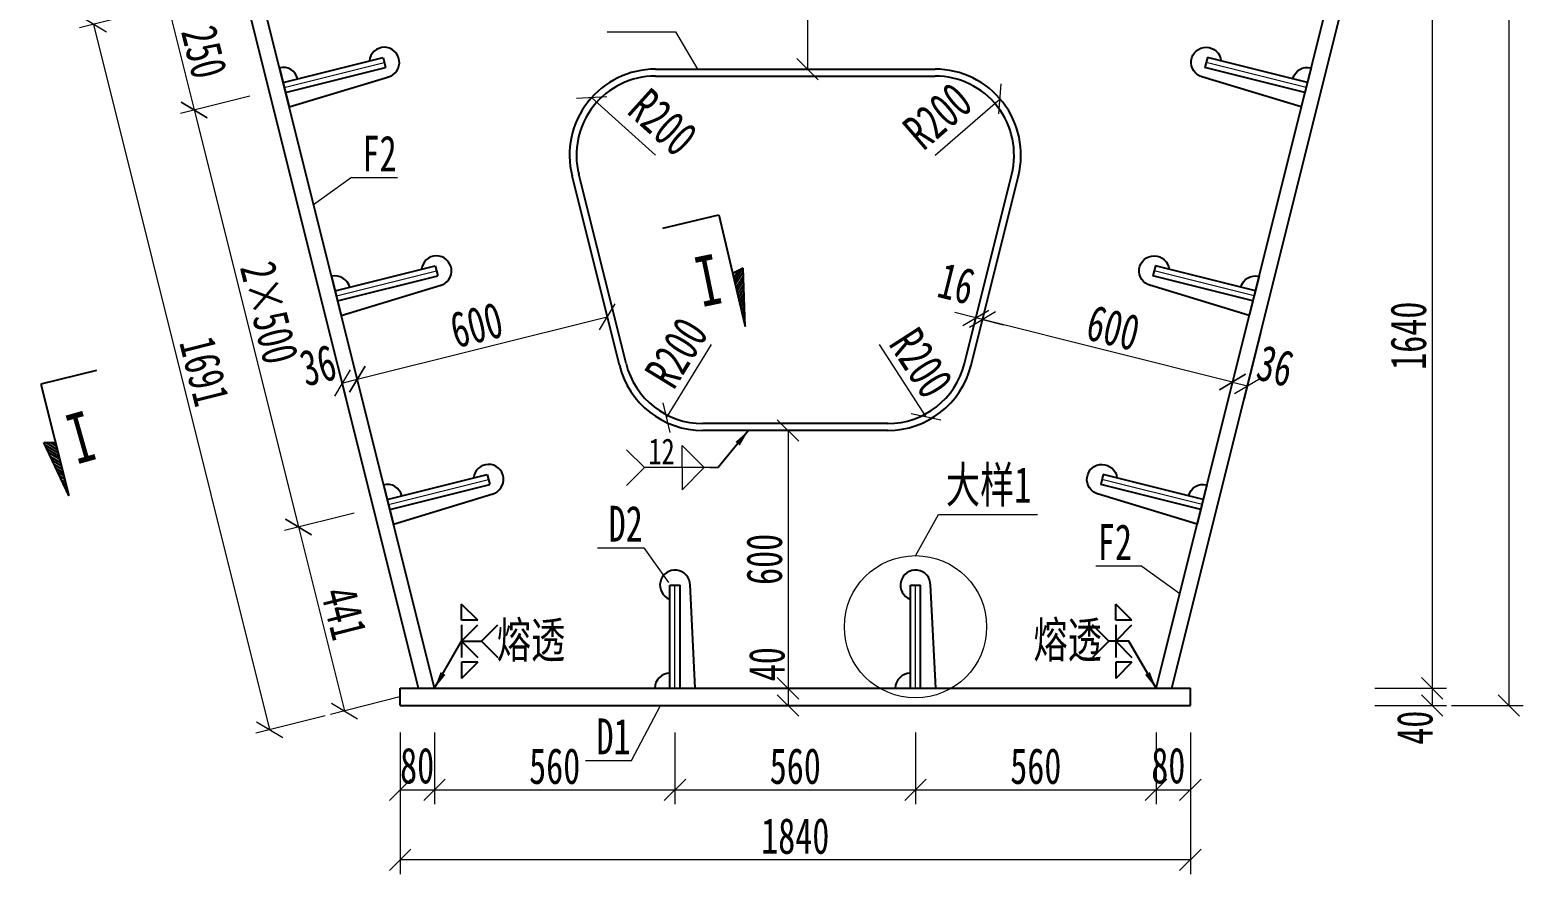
# Model space of a CAD drawing. Header units: millimetres. Extents: x -411717 to -116098, y 0 to 693159.
# Drawn here: x -178434 to -174958, y 310033 to 311997 of the extents above; entities that cross this region are included whole.
import ezdxf
from ezdxf.enums import TextEntityAlignment as Align

# ---------------------------------------------------------------- set-up
doc = ezdxf.new("R2010")
doc.units = ezdxf.units.MM
doc.header["$LTSCALE"] = 2
doc.header["$PDMODE"] = 3
doc.header["$PDSIZE"] = -10
doc.layers.get('Defpoints').update_dxf_attribs({"color": 8, "lineweight": 9})
doc.layers.add('dim', color=3, linetype='Continuous')
doc.layers.add('焊缝', color=7, linetype='Continuous')
for name, color, linetype, lineweight in [('文字', 7, 'Continuous', 15), ('标注', 4, 'Continuous', 13), ('横隔板', 6, 'Continuous', 25), ('细实线', 4, 'Continuous', 15), ('钢板粗线', 1, 'Continuous', 25)]:
    doc.layers.add(name, color=color, linetype=linetype, lineweight=lineweight)
doc.styles.add('111', font='仿宋_GB2312.ttf', dxfattribs={"width": 0.7})
doc.styles.add('BM_Dim', font='仿宋_GB2312.ttf', dxfattribs={"width": 0.85})
doc.styles.add('SMEDI', font='仿宋_GB2312.ttf', dxfattribs={"width": 0.75})
doc.styles.get("Standard").update_dxf_attribs({"font": '仿宋_GB2312.ttf'})
doc.dimstyles.new('200', dxfattribs={"dimscale": 0, "dimtxt": 2.5, "dimasz": 1.5, "dimexe": 1, "dimexo": 1, "dimgap": 0.4, "dimtad": 1, "dimdec": 0, "dimdsep": 46, "dimtxsty": '111', "dimblk": 'OBLIQUE', "dimcen": 0, "dimclrd": 256, "dimclre": 256, "dimclrt": 256, "dimadec": 1, "dimazin": 2, "dimtfac": 1, "dimtdec": 0, "dimtmove": 2, "dimatfit": 3, "dimfxl": 4, "dimfxlon": 1, "dimtolj": 1, "dimlwd": -1, "dimlwe": -1, "dimarcsym": 0})
doc.dimstyles.new('MSteel_1.0_1.0', dxfattribs={"dimtxt": 3, "dimasz": 1.2, "dimexe": 1, "dimexo": 1, "dimgap": 1, "dimtad": 3, "dimtoh": 1, "dimdec": 0, "dimzin": 0, "dimdsep": 46, "dimtxsty": 'Standard', "dimblk": 'ARCHTICK', "dimcen": 0.09, "dimclrd": 3, "dimclre": 3, "dimadec": 0, "dimazin": 0, "dimtfac": 1, "dimtdec": 4, "dimtofl": 0, "dimtmove": 0, "dimatfit": 3, "dimfxl": 1, "dimtolj": 1, "dimtzin": 0, "dimarcsym": 0})

# ---------------------------------------------------------------- blocks, each defined once
blk = doc.blocks.new('_Oblique')
at = {"color": 0, "linetype": 'ByBlock', "lineweight": -2}
blk.add_line((-0.5, -0.5), (0.5, 0.5), dxfattribs=at)
blk = doc.blocks.new('*D1142')
at = {"layer": 'Defpoints', "color": 0, "transparency": 16777216}
for p in [(-176232.4, 311327.4), (-176237.6, 311306.3), (-176222.1, 311302.4)]:
    blk.add_point(p, dxfattribs=at)
at = {"layer": '细实线', "transparency": 16777216}
for p, q in [((-176232.4, 311327.4), (-176224.3, 311359.7)), ((-176216.8, 311323.5), (-176208.8, 311355.8)), ((-176232.4, 311327.4), (-176280.9, 311339.5)), ((-176216.8, 311323.5), (-176232.4, 311327.4)), ((-176216.8, 311323.5), (-176168.3, 311311.4))]:
    blk.add_line(p, q, dxfattribs=at)
at = {"layer": '细实线', "transparency": 16777216, "xscale": 50, "yscale": 50, "zscale": 50}
for p, rotation in [((-176232.4, 311327.4), 345.9637565319724), ((-176216.8, 311323.5), 165.9637565319724)]:
    blk.add_blockref('_Oblique', p, dxfattribs=dict(at, rotation=rotation))
at = {"layer": '细实线', "transparency": 16777216, "insert": (-176277.8, 311407.2), "char_height": 83.33, "attachment_point": 5, "rotation": 345.9638, "style": '111'}
blk.add_mtext('\\A1;16', dxfattribs=at)
blk = doc.blocks.new('*D1143')
at = {"layer": 'Defpoints', "color": 0, "transparency": 16777216}
for p in [(-176853, 311065.5), (-176730.2, 310465.5), (-176669.5, 310465.5)]:
    blk.add_point(p, dxfattribs=at)
at = {"layer": '细实线', "transparency": 16777216}
for p, q in [((-176802.8, 311065.5), (-176636.1, 311065.5)), ((-176669.5, 311065.5), (-176669.5, 310465.5)), ((-176696.9, 310465.5), (-176636.1, 310465.5))]:
    blk.add_line(p, q, dxfattribs=at)
at = {"layer": '细实线', "transparency": 16777216, "xscale": 49.99999999999995, "yscale": 49.99999999999995, "zscale": 49.99999999999995}
for p, rotation in [((-176669.5, 311065.5), 90), ((-176669.5, 310465.5), 270)]:
    blk.add_blockref('_Oblique', p, dxfattribs=dict(at, rotation=rotation))
at = {"layer": '细实线', "transparency": 16777216, "insert": (-176724.5, 310765.5), "char_height": 83.33, "attachment_point": 5, "rotation": 90, "style": '111'}
blk.add_mtext('\\A1;600', dxfattribs=at)
blk = doc.blocks.new('*D1214')
at = {"layer": 'Defpoints', "color": 0, "transparency": 16777216}
for p in [(-176652.7, 312306), (-176652.7, 311906), (-176624.2, 311906)]:
    blk.add_point(p, dxfattribs=at)
at = {"layer": '细实线', "transparency": 16777216}
for p, q in [((-176624.2, 312306), (-176590.9, 312306)), ((-176624.2, 312306), (-176624.2, 311906)), ((-176624.2, 311906), (-176590.9, 311906))]:
    blk.add_line(p, q, dxfattribs=at)
at = {"layer": '细实线', "transparency": 16777216, "xscale": 49.99999999999995, "yscale": 49.99999999999995, "zscale": 49.99999999999995}
for p, rotation in [((-176624.2, 312306), 90), ((-176624.2, 311906), 270)]:
    blk.add_blockref('_Oblique', p, dxfattribs=dict(at, rotation=rotation))
at = {"layer": '细实线', "transparency": 16777216, "insert": (-176679.2, 312106), "char_height": 83.33, "attachment_point": 5, "rotation": 90, "style": '111'}
blk.add_mtext('\\A1;400', dxfattribs=at)
blk = doc.blocks.new('*D1139')
at = {"layer": 'Defpoints', "color": 0, "transparency": 16777216}
for p in [(-177090.3, 311330), (-177090.2, 311329.9), (-177672.3, 311184.3)]:
    blk.add_point(p, dxfattribs=at)
at = {"layer": '细实线', "transparency": 16777216}
for p, q in [((-177090.3, 311330), (-177098.4, 311362.4)), ((-177672.4, 311184.5), (-177090.3, 311330)), ((-177672.4, 311184.5), (-177680.5, 311216.8))]:
    blk.add_line(p, q, dxfattribs=at)
at = {"layer": '细实线', "transparency": 16777216, "xscale": 49.99999999999995, "yscale": 49.99999999999995, "zscale": 49.99999999999995}
for p, rotation in [((-177090.3, 311330), 14.03624346793188), ((-177672.4, 311184.5), 194.0362434679319)]:
    blk.add_blockref('_Oblique', p, dxfattribs=dict(at, rotation=rotation))
at = {"layer": '细实线', "transparency": 16777216, "insert": (-177394.7, 311310.6), "char_height": 83.33, "attachment_point": 5, "rotation": 14.0362, "style": '111'}
blk.add_mtext('\\A1;600', dxfattribs=at)
blk = doc.blocks.new('*D1140')
at = {"layer": 'Defpoints', "color": 0, "transparency": 16777216}
for p in [(-176216.8, 311323.5), (-176216.8, 311323.5), (-175634.8, 311178)]:
    blk.add_point(p, dxfattribs=at)
at = {"layer": '细实线', "transparency": 16777216}
for p, q in [((-176216.8, 311323.5), (-176224.9, 311291.2)), ((-175634.8, 311178), (-176216.8, 311323.5)), ((-175634.8, 311178), (-175642.8, 311145.6))]:
    blk.add_line(p, q, dxfattribs=at)
at = {"layer": '细实线', "transparency": 16777216, "xscale": 49.99999999999995, "yscale": 49.99999999999995, "zscale": 49.99999999999995}
for p, rotation in [((-176216.8, 311323.5), 165.9637565320641), ((-175634.8, 311178), 345.9637565320641)]:
    blk.add_blockref('_Oblique', p, dxfattribs=dict(at, rotation=rotation))
at = {"layer": '细实线', "transparency": 16777216, "insert": (-175912.5, 311304.1), "char_height": 83.33, "attachment_point": 5, "rotation": 345.9638, "style": '111'}
blk.add_mtext('\\A1;600', dxfattribs=at)
blk = doc.blocks.new('24-240加劲 有过焊孔')
at = {"layer": 'Defpoints'}
blk.add_line((0, 0), (0, 240), dxfattribs=at)
at = {"layer": '钢板粗线'}
for p, q in [((-12, 0), (-12, 240)), ((-12, 240), (12, 240)), ((12, 0), (12, 240)), ((47, 0), (35, 241.7)), ((-47, 0), (47, 0))]:
    blk.add_line(p, q, dxfattribs=at)
for centre, start, end in [((0, 240), 0, 249.949), ((-12, 0), 90, 180)]:
    blk.add_arc(centre, 35, start, end, dxfattribs=at)
blk = doc.blocks.new('*D1210')
at = {"layer": 'Defpoints', "color": 0, "transparency": 16777216}
for p in [(-177725, 311246.5), (-177690.1, 311255.2), (-177672.4, 311184.5)]:
    blk.add_point(p, dxfattribs=at)
at = {"layer": '标注', "transparency": 16777216}
for p, q in [((-177716.9, 311214.2), (-177699.2, 311143.4)), ((-177682, 311222.9), (-177664.3, 311152.2)), ((-177707.3, 311175.8), (-177672.4, 311184.5))]:
    blk.add_line(p, q, dxfattribs=at)
at = {"layer": '标注', "transparency": 16777216, "xscale": 49.99999999999987, "yscale": 49.99999999999987, "zscale": 49.99999999999987}
for p, rotation in [((-177672.4, 311184.5), 14.03624346802759), ((-177707.3, 311175.8), 194.0362434680276)]:
    blk.add_blockref('_Oblique', p, dxfattribs=dict(at, rotation=rotation))
at = {"layer": '标注', "transparency": 16777216, "insert": (-177763.6, 311216.6), "char_height": 83.33, "attachment_point": 5, "rotation": 14.0362, "style": '111'}
blk.add_mtext('\\A1;36', dxfattribs=at)
blk = doc.blocks.new('*D1203')
at = {"layer": 'Defpoints', "color": 0, "transparency": 16777216}
for p in [(-175595.8, 311333.9), (-175560.9, 311325.1), (-175599.8, 311169.2)]:
    blk.add_point(p, dxfattribs=at)
at = {"layer": '标注', "transparency": 16777216}
for p, q in [((-175603.9, 311301.5), (-175642.8, 311145.6)), ((-175568.9, 311292.8), (-175607.9, 311136.9)), ((-175634.8, 311178), (-175599.8, 311169.2))]:
    blk.add_line(p, q, dxfattribs=at)
at = {"layer": '标注', "transparency": 16777216, "xscale": 49.99999999999987, "yscale": 49.99999999999987, "zscale": 49.99999999999987}
for p, rotation in [((-175634.8, 311178), 165.9637565320848), ((-175599.8, 311169.2), 345.9637565320847)]:
    blk.add_blockref('_Oblique', p, dxfattribs=dict(at, rotation=rotation))
at = {"layer": '标注', "transparency": 16777216, "insert": (-175535.3, 311215.6), "char_height": 83.33, "attachment_point": 5, "rotation": 345.9638, "style": '111'}
blk.add_mtext('\\A1;36', dxfattribs=at)
blk = doc.blocks.new('*D1133')
at = {"layer": 'Defpoints', "color": 0, "transparency": 16777216}
for p in [(-176572.2, 310465.5), (-176669.5, 310425.5), (-176572.2, 310425.5)]:
    blk.add_point(p, dxfattribs=at)
at = {"layer": '标注', "transparency": 16777216}
for p, q in [((-176605.6, 310465.5), (-176702.8, 310465.5)), ((-176669.5, 310465.5), (-176669.5, 310425.5)), ((-176605.6, 310425.5), (-176702.8, 310425.5))]:
    blk.add_line(p, q, dxfattribs=at)
at = {"layer": '标注', "transparency": 16777216, "xscale": 49.99999999999987, "yscale": 49.99999999999987, "zscale": 49.99999999999987}
for p, rotation in [((-176669.5, 310465.5), 90), ((-176669.5, 310425.5), 270)]:
    blk.add_blockref('_Oblique', p, dxfattribs=dict(at, rotation=rotation))
at = {"layer": '标注', "transparency": 16777216, "insert": (-176718.6, 310521.6), "char_height": 83.33, "attachment_point": 5, "rotation": 90, "style": '111'}
blk.add_mtext('\\A1;40', dxfattribs=at)
blk = doc.blocks.new('*D1196')
at = {"layer": 'Defpoints', "color": 0, "transparency": 16777216}
for p in [(-177572.6, 310465.5), (-177492.6, 310465.5), (-177492.6, 310229.2)]:
    blk.add_point(p, dxfattribs=at)
at = {"layer": '标注', "transparency": 16777216}
for p, q in [((-177572.6, 310362.6), (-177572.6, 310195.9)), ((-177492.6, 310362.6), (-177492.6, 310195.9)), ((-177572.6, 310229.2), (-177492.6, 310229.2))]:
    blk.add_line(p, q, dxfattribs=at)
at = {"layer": '标注', "transparency": 16777216, "xscale": 49.99999999999987, "yscale": 49.99999999999987, "zscale": 49.99999999999987, "rotation": 180}
blk.add_blockref('_Oblique', (-177572.6, 310229.2), dxfattribs=at)
at = {"layer": '标注', "transparency": 16777216, "xscale": 49.99999999999987, "yscale": 49.99999999999987, "zscale": 49.99999999999987}
blk.add_blockref('_Oblique', (-177492.6, 310229.2), dxfattribs=at)
at = {"layer": '标注', "transparency": 16777216, "insert": (-177532.9, 310285.3), "char_height": 83.33, "attachment_point": 5, "style": '111'}
blk.add_mtext('\\A1;80', dxfattribs=at)
blk = doc.blocks.new('*D1130')
at = {"layer": 'Defpoints', "color": 0, "transparency": 16777216}
for p in [(-177492.6, 310465.5), (-176932.7, 310465.5), (-176932.7, 310229.2)]:
    blk.add_point(p, dxfattribs=at)
at = {"layer": '标注', "transparency": 16777216}
for p, q in [((-177492.6, 310362.6), (-177492.6, 310195.9)), ((-176932.7, 310362.6), (-176932.7, 310195.9)), ((-177492.6, 310229.2), (-176932.7, 310229.2))]:
    blk.add_line(p, q, dxfattribs=at)
at = {"layer": '标注', "transparency": 16777216, "xscale": 49.99999999999987, "yscale": 49.99999999999987, "zscale": 49.99999999999987, "rotation": 180}
blk.add_blockref('_Oblique', (-177492.6, 310229.2), dxfattribs=at)
at = {"layer": '标注', "transparency": 16777216, "xscale": 49.99999999999987, "yscale": 49.99999999999987, "zscale": 49.99999999999987}
blk.add_blockref('_Oblique', (-176932.7, 310229.2), dxfattribs=at)
at = {"layer": '标注', "transparency": 16777216, "insert": (-177212.7, 310284.2), "char_height": 83.33, "attachment_point": 5, "style": '111'}
blk.add_mtext('\\A1;560', dxfattribs=at)
blk = doc.blocks.new('*D1197')
at = {"layer": 'Defpoints', "color": 0, "transparency": 16777216}
for p in [(-176932.7, 310465.5), (-176372.8, 310465.5), (-176372.8, 310229.2)]:
    blk.add_point(p, dxfattribs=at)
at = {"layer": '标注', "transparency": 16777216}
for p, q in [((-176932.7, 310362.6), (-176932.7, 310195.9)), ((-176372.8, 310362.6), (-176372.8, 310195.9)), ((-176932.7, 310229.2), (-176372.8, 310229.2))]:
    blk.add_line(p, q, dxfattribs=at)
at = {"layer": '标注', "transparency": 16777216, "xscale": 49.99999999999987, "yscale": 49.99999999999987, "zscale": 49.99999999999987, "rotation": 180}
blk.add_blockref('_Oblique', (-176932.7, 310229.2), dxfattribs=at)
at = {"layer": '标注', "transparency": 16777216, "xscale": 49.99999999999987, "yscale": 49.99999999999987, "zscale": 49.99999999999987}
blk.add_blockref('_Oblique', (-176372.8, 310229.2), dxfattribs=at)
at = {"layer": '标注', "transparency": 16777216, "insert": (-176652.7, 310284.2), "char_height": 83.33, "attachment_point": 5, "style": '111'}
blk.add_mtext('\\A1;560', dxfattribs=at)
blk = doc.blocks.new('*D1198')
at = {"layer": 'Defpoints', "color": 0, "transparency": 16777216}
for p in [(-176372.8, 310465.5), (-175812.9, 310465.5), (-175812.9, 310229.2)]:
    blk.add_point(p, dxfattribs=at)
at = {"layer": '标注', "transparency": 16777216}
for p, q in [((-176372.8, 310362.6), (-176372.8, 310195.9)), ((-175812.9, 310362.6), (-175812.9, 310195.9)), ((-176372.8, 310229.2), (-175812.9, 310229.2))]:
    blk.add_line(p, q, dxfattribs=at)
at = {"layer": '标注', "transparency": 16777216, "xscale": 49.99999999999987, "yscale": 49.99999999999987, "zscale": 49.99999999999987, "rotation": 180}
blk.add_blockref('_Oblique', (-176372.8, 310229.2), dxfattribs=at)
at = {"layer": '标注', "transparency": 16777216, "xscale": 49.99999999999987, "yscale": 49.99999999999987, "zscale": 49.99999999999987}
blk.add_blockref('_Oblique', (-175812.9, 310229.2), dxfattribs=at)
at = {"layer": '标注', "transparency": 16777216, "insert": (-176092.8, 310284.2), "char_height": 83.33, "attachment_point": 5, "style": '111'}
blk.add_mtext('\\A1;560', dxfattribs=at)
blk = doc.blocks.new('*D1199')
at = {"layer": 'Defpoints', "color": 0, "transparency": 16777216}
for p in [(-175812.9, 310465.5), (-175732.9, 310465.5), (-175732.9, 310229.2)]:
    blk.add_point(p, dxfattribs=at)
at = {"layer": '标注', "transparency": 16777216}
for p, q in [((-175812.9, 310362.6), (-175812.9, 310195.9)), ((-175732.9, 310362.6), (-175732.9, 310195.9)), ((-175812.9, 310229.2), (-175732.9, 310229.2))]:
    blk.add_line(p, q, dxfattribs=at)
at = {"layer": '标注', "transparency": 16777216, "xscale": 49.99999999999987, "yscale": 49.99999999999987, "zscale": 49.99999999999987, "rotation": 180}
blk.add_blockref('_Oblique', (-175812.9, 310229.2), dxfattribs=at)
at = {"layer": '标注', "transparency": 16777216, "xscale": 49.99999999999987, "yscale": 49.99999999999987, "zscale": 49.99999999999987}
blk.add_blockref('_Oblique', (-175732.9, 310229.2), dxfattribs=at)
at = {"layer": '标注', "transparency": 16777216, "insert": (-175784.3, 310285.5), "char_height": 83.33, "attachment_point": 5, "style": '111'}
blk.add_mtext('\\A1;80', dxfattribs=at)
blk = doc.blocks.new('*D1128')
at = {"layer": 'Defpoints', "color": 0, "transparency": 16777216}
for p in [(-175568.4, 312106), (-175732.9, 310465.5), (-175170.2, 310465.5)]:
    blk.add_point(p, dxfattribs=at)
at = {"layer": '标注', "transparency": 16777216}
for p, q in [((-175303.6, 312106), (-175136.9, 312106)), ((-175170.2, 312106), (-175170.2, 310465.5)), ((-175303.6, 310465.5), (-175136.9, 310465.5))]:
    blk.add_line(p, q, dxfattribs=at)
at = {"layer": '标注', "transparency": 16777216, "xscale": 49.99999999999987, "yscale": 49.99999999999987, "zscale": 49.99999999999987}
for p, rotation in [((-175170.2, 312106), 90), ((-175170.2, 310465.5), 270)]:
    blk.add_blockref('_Oblique', p, dxfattribs=dict(at, rotation=rotation))
at = {"layer": '标注', "transparency": 16777216, "insert": (-175225.2, 311285.8), "char_height": 83.33, "attachment_point": 5, "rotation": 90, "style": '111'}
blk.add_mtext('\\A1;1640', dxfattribs=at)
blk = doc.blocks.new('*D1194')
at = {"layer": 'Defpoints', "color": 0, "transparency": 16777216}
for p in [(-175759.8, 310465.5), (-175759.8, 310425.5), (-175170.2, 310425.5)]:
    blk.add_point(p, dxfattribs=at)
at = {"layer": '标注', "transparency": 16777216}
for p, q in [((-175303.6, 310465.5), (-175136.9, 310465.5)), ((-175170.2, 310465.5), (-175170.2, 310425.5)), ((-175303.6, 310425.5), (-175136.9, 310425.5))]:
    blk.add_line(p, q, dxfattribs=at)
at = {"layer": '标注', "transparency": 16777216, "xscale": 49.99999999999987, "yscale": 49.99999999999987, "zscale": 49.99999999999987}
for p, rotation in [((-175170.2, 310465.5), 90), ((-175170.2, 310425.5), 270)]:
    blk.add_blockref('_Oblique', p, dxfattribs=dict(at, rotation=rotation))
at = {"layer": '标注', "transparency": 16777216, "insert": (-175210.2, 310373.9), "char_height": 83.33, "attachment_point": 5, "rotation": 90, "style": '111'}
blk.add_mtext('\\A1;40', dxfattribs=at)
blk = doc.blocks.new('*D1125')
at = {"layer": 'Defpoints', "color": 0, "transparency": 16777216}
for p in [(-177902.7, 312106), (-177842.1, 311863.5), (-178051.7, 311811.1)]:
    blk.add_point(p, dxfattribs=at)
at = {"layer": '标注', "transparency": 16777216}
for p, q in [((-177983, 312085.9), (-178144.7, 312045.5)), ((-178112.4, 312053.6), (-178051.7, 311811.1)), ((-177922.4, 311843.4), (-178084.1, 311803))]:
    blk.add_line(p, q, dxfattribs=at)
at = {"layer": '标注', "transparency": 16777216, "xscale": 49.99999999999987, "yscale": 49.99999999999987, "zscale": 49.99999999999987}
for p, rotation in [((-178112.4, 312053.6), 104.0362434679232), ((-178051.7, 311811.1), 284.0362434679232)]:
    blk.add_blockref('_Oblique', p, dxfattribs=dict(at, rotation=rotation))
at = {"layer": '标注', "transparency": 16777216, "insert": (-178028.7, 311945.7), "char_height": 83.33, "attachment_point": 5, "rotation": 284.0362, "style": '111'}
blk.add_mtext('\\A1;250', dxfattribs=at)
blk = doc.blocks.new('*D1126')
at = {"layer": 'Defpoints', "color": 0, "transparency": 16777216}
for p in [(-177842.1, 311863.5), (-177599.6, 310893.3), (-177809.2, 310840.9)]:
    blk.add_point(p, dxfattribs=at)
at = {"layer": '标注', "transparency": 16777216}
for p, q in [((-177922.4, 311843.4), (-178084.1, 311803)), ((-178051.7, 311811.1), (-177809.2, 310840.9)), ((-177679.8, 310873.3), (-177841.5, 310832.8))]:
    blk.add_line(p, q, dxfattribs=at)
at = {"layer": '标注', "transparency": 16777216, "xscale": 49.99999999999987, "yscale": 49.99999999999987, "zscale": 49.99999999999987}
for p, rotation in [((-178051.7, 311811.1), 104.0362434676959), ((-177809.2, 310840.9), 284.036243467696)]:
    blk.add_blockref('_Oblique', p, dxfattribs=dict(at, rotation=rotation))
at = {"layer": '标注', "transparency": 16777216, "insert": (-177877.1, 311339.3), "char_height": 83.33, "attachment_point": 5, "rotation": 284.0362, "style": '111'}
blk.add_mtext('\\A1;2×500', dxfattribs=at)
blk = doc.blocks.new('*D1153')
at = {"layer": 'Defpoints', "color": 0, "transparency": 16777216}
for p in [(-177902.7, 312106), (-177492.6, 310465.5), (-177876.2, 310369.6)]:
    blk.add_point(p, dxfattribs=at)
at = {"layer": '标注', "transparency": 16777216}
for p, q in [((-178157, 312042.4), (-178318.7, 312002)), ((-178286.4, 312010.1), (-177876.2, 310369.6)), ((-177746.9, 310401.9), (-177908.6, 310361.5))]:
    blk.add_line(p, q, dxfattribs=at)
at = {"layer": '标注', "transparency": 16777216, "xscale": 49.99999999999987, "yscale": 49.99999999999987, "zscale": 49.99999999999987}
for p, rotation in [((-178286.4, 312010.1), 104.0362434679265), ((-177876.2, 310369.6), 284.0362434679265)]:
    blk.add_blockref('_Oblique', p, dxfattribs=dict(at, rotation=rotation))
at = {"layer": '标注', "transparency": 16777216, "insert": (-178027.9, 311203.2), "char_height": 83.33, "attachment_point": 5, "rotation": 284.0362, "style": '111'}
blk.add_mtext('\\A1;1691', dxfattribs=at)
blk = doc.blocks.new('*D1154')
at = {"layer": 'Defpoints', "color": 0, "transparency": 16777216}
for p in [(-177599.6, 310893.3), (-177492.6, 310465.5), (-177702.2, 310413.1)]:
    blk.add_point(p, dxfattribs=at)
at = {"layer": '标注', "transparency": 16777216}
for p, q in [((-177679.8, 310873.3), (-177841.5, 310832.8)), ((-177809.2, 310840.9), (-177702.2, 310413.1)), ((-177572.9, 310445.4), (-177734.6, 310405))]:
    blk.add_line(p, q, dxfattribs=at)
at = {"layer": '标注', "transparency": 16777216, "xscale": 49.99999999999987, "yscale": 49.99999999999987, "zscale": 49.99999999999987}
for p, rotation in [((-177809.2, 310840.9), 104.0362434646396), ((-177702.2, 310413.1), 284.0362434646395)]:
    blk.add_blockref('_Oblique', p, dxfattribs=dict(at, rotation=rotation))
at = {"layer": '标注', "transparency": 16777216, "insert": (-177702.4, 310640.4), "char_height": 83.33, "attachment_point": 5, "rotation": 284.0362, "style": '111'}
blk.add_mtext('\\A1;441', dxfattribs=at)
blk = doc.blocks.new('*D1193')
at = {"layer": 'Defpoints', "color": 0, "transparency": 16777216}
for p in [(-177572.6, 310425.5), (-175732.9, 310425.5), (-177572.6, 310066.6)]:
    blk.add_point(p, dxfattribs=at)
at = {"layer": '标注', "transparency": 16777216}
for p, q in [((-177572.6, 310200), (-177572.6, 310033.3)), ((-175732.9, 310200), (-175732.9, 310033.3)), ((-175732.9, 310066.6), (-177572.6, 310066.6))]:
    blk.add_line(p, q, dxfattribs=at)
at = {"layer": '标注', "transparency": 16777216, "xscale": 49.99999999999987, "yscale": 49.99999999999987, "zscale": 49.99999999999987, "rotation": 180}
blk.add_blockref('_Oblique', (-177572.6, 310066.6), dxfattribs=at)
at = {"layer": '标注', "transparency": 16777216, "xscale": 49.99999999999987, "yscale": 49.99999999999987, "zscale": 49.99999999999987}
blk.add_blockref('_Oblique', (-175732.9, 310066.6), dxfattribs=at)
at = {"layer": '标注', "transparency": 16777216, "insert": (-176652.7, 310121.6), "char_height": 83.33, "attachment_point": 5, "style": '111'}
blk.add_mtext('\\A1;1840', dxfattribs=at)
blk = doc.blocks.new('*D1184')
at = {"layer": 'Defpoints', "color": 0, "transparency": 16777216}
for p in [(-177126.8, 311839.8), (-176978.1, 311706)]:
    blk.add_point(p, dxfattribs=at)
at = {"layer": '标注', "transparency": 16777216}
blk.add_line((-176978.1, 311706), (-177126.8, 311839.8), dxfattribs=at)
at = {"layer": '标注', "transparency": 16777216, "xscale": 49.99999999999994, "yscale": 49.99999999999994, "zscale": 49.99999999999994, "rotation": 138.0092345826296}
blk.add_blockref('_Oblique', (-177126.8, 311839.8), dxfattribs=at)
at = {"layer": '标注', "transparency": 16777216, "insert": (-176960.9, 311782.1), "char_height": 83.33, "attachment_point": 5, "rotation": 318.0092, "style": '111'}
blk.add_mtext('\\A1;R200', dxfattribs=at)
blk = doc.blocks.new('*D1185')
at = {"layer": 'Defpoints', "color": 0, "transparency": 16777216}
for p in [(-176176.1, 311836.9), (-176327.4, 311706)]:
    blk.add_point(p, dxfattribs=at)
at = {"layer": '标注', "transparency": 16777216}
blk.add_line((-176327.4, 311706), (-176176.1, 311836.9), dxfattribs=at)
at = {"layer": '标注', "transparency": 16777216, "xscale": 49.99999999999994, "yscale": 49.99999999999994, "zscale": 49.99999999999994, "rotation": 40.86821977979955}
blk.add_blockref('_Oblique', (-176176.1, 311836.9), dxfattribs=at)
at = {"layer": '标注', "transparency": 16777216, "insert": (-176321.3, 311797), "char_height": 83.33, "attachment_point": 5, "rotation": 40.8682, "style": '111'}
blk.add_mtext('\\A1;R200', dxfattribs=at)
blk = doc.blocks.new('*D1186')
at = {"layer": 'Defpoints', "color": 0, "transparency": 16777216}
for p in [(-176848.4, 311265.5), (-176953.1, 311095.1)]:
    blk.add_point(p, dxfattribs=at)
at = {"layer": '标注', "transparency": 16777216}
blk.add_line((-176848.4, 311265.5), (-176953.1, 311095.1), dxfattribs=at)
at = {"layer": '标注', "transparency": 16777216, "xscale": 49.99999999999994, "yscale": 49.99999999999994, "zscale": 49.99999999999994, "rotation": 238.4325774589422}
blk.add_blockref('_Oblique', (-176953.1, 311095.1), dxfattribs=at)
at = {"layer": '标注', "transparency": 16777216, "insert": (-176929.1, 311246.3), "char_height": 83.33, "attachment_point": 5, "rotation": 58.4326, "style": '111'}
blk.add_mtext('\\A1;R200', dxfattribs=at)
blk = doc.blocks.new('*D1187')
at = {"layer": 'Defpoints', "color": 0, "transparency": 16777216}
for p in [(-176457.1, 311265.5), (-176348.7, 311097.4)]:
    blk.add_point(p, dxfattribs=at)
at = {"layer": '标注', "transparency": 16777216}
blk.add_line((-176457.1, 311265.5), (-176348.7, 311097.4), dxfattribs=at)
at = {"layer": '标注', "transparency": 16777216, "xscale": 49.99999999999994, "yscale": 49.99999999999994, "zscale": 49.99999999999994, "rotation": 302.8173830655574}
blk.add_blockref('_Oblique', (-176348.7, 311097.4), dxfattribs=at)
at = {"layer": '标注', "transparency": 16777216, "insert": (-176359.7, 311222.3), "char_height": 83.33, "attachment_point": 5, "rotation": 302.8174, "style": '111'}
blk.add_mtext('\\A1;R200', dxfattribs=at)
blk = doc.blocks.new('*D1120')
at = {"layer": 'Defpoints', "color": 0, "transparency": 16777216}
for p in [(-175170.2, 313786.5), (-175170.2, 310425.5), (-174991.7, 310425.5)]:
    blk.add_point(p, dxfattribs=at)
at = {"layer": '标注', "transparency": 16777216}
for p, q in [((-175125, 313786.5), (-174958.4, 313786.5)), ((-174991.7, 313786.5), (-174991.7, 310425.5)), ((-175125, 310425.5), (-174958.4, 310425.5))]:
    blk.add_line(p, q, dxfattribs=at)
at = {"layer": '标注', "transparency": 16777216, "xscale": 49.99999999999995, "yscale": 49.99999999999995, "zscale": 49.99999999999995}
for p, rotation in [((-174991.7, 313786.5), 90), ((-174991.7, 310425.5), 270)]:
    blk.add_blockref('_Oblique', p, dxfattribs=dict(at, rotation=rotation))
at = {"layer": '标注', "transparency": 16777216, "insert": (-175046.7, 312106), "char_height": 83.33, "attachment_point": 5, "rotation": 90, "style": '111'}
blk.add_mtext('\\A1;3361', dxfattribs=at)
blk = doc.blocks.new('_ArchTick')
at = {"color": 0, "linetype": 'ByBlock', "const_width": 0.15}
blk.add_lwpolyline([(-0.5, -0.5), (0.5, 0.5)], dxfattribs=at)
blk = doc.blocks.new('剖面箭头')
at = {"layer": '钢板粗线', "ltscale": 10}
h = blk.add_hatch(dxfattribs=at)
h.set_pattern_fill('ANSI31', color=256, style=0)
h.set_pattern_definition([(45, (-182.99888, -777.8594), (-0.088388348, 0.088388348), [])])
h.paths.add_polyline_path([(6, -3), (3.15, -3), (3, -3.6)])
for p, q in [((0, 0), (0, -3)), ((0, -3), (6, -3)), ((6, -3), (3, -3.6)), ((3, -3.6), (3.15, -3))]:
    blk.add_line(p, q, dxfattribs=at)

msp = doc.modelspace()

# ---------------------------------------------------------------- linework, layer by layer
at = {"layer": '标注'}
for p, q in [((-176372.8, 310774.1), (-176319.3, 310870.1)), ((-176319.3, 310870.1), (-176088.5, 310870.1))]:
    msp.add_line(p, q, dxfattribs=at)
msp.add_circle((-176372.8, 310608.7), 165.5, dxfattribs=at)
at = {"layer": '横隔板', "color": 2, "ltscale": 550}
for p, q in [((-177529.7, 310465.5), (-177939.9, 312106)), ((-177492.6, 310465.5), (-177902.7, 312106)), ((-175812.9, 310465.5), (-175402.7, 312106)), ((-175775.8, 310465.5), (-175365.6, 312106)), ((-176978.1, 311906), (-176327.4, 311906)), ((-176978.1, 311890), (-176327.4, 311890)), ((-177046.5, 311220.9), (-177156.6, 311661.4)), ((-176259, 311220.9), (-176148.9, 311661.4)), ((-177062, 311217), (-177172.2, 311657.5)), ((-176243.5, 311217), (-176133.3, 311657.5)), ((-176437.5, 311081.5), (-176868, 311081.5)), ((-176437.5, 311065.5), (-176868, 311065.5)), ((-177572.6, 310465.5), (-175732.9, 310465.5)), ((-177572.6, 310425.5), (-177572.6, 310465.5)), ((-175732.9, 310425.5), (-175732.9, 310465.5)), ((-177572.6, 310425.5), (-175732.9, 310425.5))]:
    msp.add_line(p, q, dxfattribs=at)
for centre, radius, start, end in [((-176978.1, 311706), 200, 90, 194.0362), ((-176327.4, 311706), 200, 345.9638, 90), ((-176978.1, 311706), 184, 90, 194.0362), ((-176327.4, 311706), 184, 345.9638, 90), ((-176868, 311265.5), 200, 194.0362, 270), ((-176868, 311265.5), 184, 194.0362, 270), ((-176437.5, 311265.5), 184, 270, 345.9638), ((-176437.5, 311265.5), 200, 270, 345.9638)]:
    msp.add_arc(centre, radius, start, end, dxfattribs=at)
at = {"layer": '焊缝', "color": 4}
for p, q in [((-177391.8, 310623.7), (-177429.6, 310661.5)), ((-177429.6, 310623.7), (-177429.6, 310661.5)), ((-175869, 310623.7), (-175906.8, 310661.5)), ((-175906.8, 310623.7), (-175906.8, 310661.5)), ((-177391.8, 310623.7), (-177429.6, 310623.7)), ((-175869, 310623.7), (-175906.8, 310623.7)), ((-177429.6, 310575.1), (-177391.8, 310612.9)), ((-177429.6, 310612.9), (-177429.6, 310537.3)), ((-177382.8, 310575.1), (-177345, 310612.9)), ((-175922.7, 310575.1), (-175960.5, 310612.9)), ((-175906.8, 310612.9), (-175906.8, 310537.3)), ((-175906.8, 310575.1), (-175869, 310612.9)), ((-177429.6, 310575.1), (-177382.8, 310575.1)), ((-177429.6, 310575.1), (-177391.8, 310537.3)), ((-177382.8, 310575.1), (-177345, 310537.3)), ((-175922.7, 310575.1), (-175960.5, 310537.3)), ((-175875.9, 310575.1), (-175922.7, 310575.1)), ((-175906.8, 310575.1), (-175869, 310537.3)), ((-177391.8, 310526.5), (-177429.6, 310526.5)), ((-177429.6, 310526.5), (-177429.6, 310488.7)), ((-177391.8, 310526.5), (-177429.6, 310488.7)), ((-175869, 310526.5), (-175906.8, 310526.5)), ((-175906.8, 310526.5), (-175906.8, 310488.7)), ((-175869, 310526.5), (-175906.8, 310488.7))]:
    msp.add_line(p, q, dxfattribs=at)
at = {"layer": '细实线'}
for p, q in [((-177090.9, 311992.7), (-176931.8, 311992.7)), ((-176931.8, 311992.7), (-176879.9, 311906)), ((-177685.7, 311653.9), (-177773.9, 311590.4)), ((-177685.7, 311653.9), (-177578.4, 311653.9)), ((-177004, 310978.9), (-177045.7, 311020.6)), ((-176916.1, 310978.9), (-176916.1, 311030.3)), ((-176864.8, 310978.9), (-176916.1, 311030.3)), ((-177004, 310978.9), (-177045.7, 310937.3)), ((-176832.1, 310978.9), (-177004, 310978.9)), ((-176916.1, 310978.9), (-176916.1, 310927.6)), ((-176864.8, 310978.9), (-176916.1, 310927.6)), ((-176850.5, 310978.9), (-176832.1, 310978.9)), ((-177112.7, 310792.7), (-177005.5, 310792.7)), ((-177005.5, 310792.7), (-176947.6, 310711.5)), ((-175845.8, 310750), (-175953.1, 310750)), ((-175845.8, 310750), (-175757.6, 310686.5)), ((-177033.6, 310297.9), (-176966.6, 310425.5)), ((-177140.9, 310297.9), (-177033.6, 310297.9))]:
    msp.add_line(p, q, dxfattribs=at)

# ---------------------------------------------------------------- block references
at = {"layer": 'dim', "yscale": 44.44444444444441, "zscale": 44.44444444444441}
for p, xscale, rotation in [((-176960.6, 311536), -44.44444444444441, 103.3762161230799), ((-178279.2, 311205.2), 44.44444444444441, 284.0362434680488)]:
    msp.add_blockref('剖面箭头', p, dxfattribs=dict(at, xscale=xscale, rotation=rotation))
at = {"layer": '标注', "rotation": 284.0362434679557}
for p in [(-177842.1, 311863.5), (-177720.8, 311378.4), (-177599.6, 310893.3)]:
    msp.add_blockref('24-240加劲 有过焊孔', p, dxfattribs=at)
at = {"layer": '标注', "xscale": -1, "rotation": 75.96375653204433}
for p in [(-175463.4, 311863.5), (-175584.6, 311378.4), (-175705.9, 310893.3)]:
    msp.add_blockref('24-240加劲 有过焊孔', p, dxfattribs=at)
at = {"layer": '标注'}
for p in [(-176932.7, 310465.5), (-176372.8, 310465.5)]:
    msp.add_blockref('24-240加劲 有过焊孔', p, dxfattribs=at)

# ---------------------------------------------------------------- texts
at = {"layer": '文字', "style": 'BM_Dim', "width": 0.7}
for rotation, p in [(11.559, (-176843.8, 311357.5)), (15.8535, (-178299.8, 310993.2))]:
    msp.add_text('I', height=116.7, rotation=rotation, dxfattribs=at).set_placement(p, align=Align.CENTER)
at = {"layer": '细实线', "width": 0.7}
for s, p in [('F2', (-177660.1, 311668)), ('大样1', (-176302, 310897.3)), ('D2', (-177087.1, 310806.8)), ('F2', (-175948.3, 310764.1)), ('熔透', (-177347.5, 310536.4)), ('熔透', (-176098.3, 310536.8)), ('D1', (-177115.3, 310312))]:
    msp.add_text(s, height=83.33, dxfattribs=at).set_placement(p)
at = {"layer": '细实线', "style": 'SMEDI', "width": 0.75}
msp.add_text('12', height=60, dxfattribs=at).set_placement((-176994.5, 311016.9), align=Align.MIDDLE_LEFT)

# ---------------------------------------------------------------- dimensions: what is measured, and where the dimension line sits
at = {"layer": '标注'}
for base, p1, p2, override, picture, middle in [((-174991.7, 310425.5), (-175170.2, 313786.5), (-175170.2, 310425.5), {"dimscale": 33.333333, "dimadec": 3, "dimarcsym": 1}, '*D1120', (-175046.7, 312106)), ((-175170.2401834, 310465.5048466), (-175568.3551424, 312106.0048466), (-175732.8713047, 310465.5048466), {"dimscale": 33.333333, "dimarcsym": 1}, '*D1128', (-175225.2401834, 311285.7548466))]:
    dim = msp.add_linear_dim(base=base, p1=p1, p2=p2, angle=90, dimstyle='200', override=override, dxfattribs=at)
    dim.commit()
    dim.dimension.update_dxf_attribs({"geometry": picture, "text_midpoint": middle})
for p1, p2, distance, picture, middle in [((-177902.7, 312106), (-177492.6, 310465.5), -395.4, '*D1153', (-178027.9, 311203.2)), ((-177902.7, 312106), (-177842.1, 311863.5), -216.1, '*D1125', (-178028.7, 311945.7)), ((-177599.6, 310893.3), (-177492.6, 310465.5), -216.1, '*D1154', (-177702.4, 310640.4))]:
    dim = msp.add_aligned_dim(p1=p1, p2=p2, distance=distance, dimstyle='200', override={"dimscale": 33.333333, "dimadec": 3, "dimarcsym": 1}, dxfattribs=at)
    dim.commit()
    dim.dimension.update_dxf_attribs({"geometry": picture, "text_midpoint": middle})
for center, mpoint, picture, middle in [((-176978.1, 311706), (-177126.8, 311839.8), '*D1184', (-176960.9, 311782.1)), ((-176327.4, 311706), (-176176.1, 311836.9), '*D1185', (-176321.3, 311797)), ((-176848.4, 311265.5), (-176953.1, 311095.1), '*D1186', (-176929.1, 311246.3)), ((-176457.1, 311265.5), (-176348.7, 311097.4), '*D1187', (-176359.7, 311222.3))]:
    dim = msp.add_radius_dim(center=center, mpoint=mpoint, dimstyle='200', override={"dimscale": 33.333333, "dimadec": 3, "dimarcsym": 1}, dxfattribs=at)
    dim.commit()
    dim.dimension.update_dxf_attribs({"geometry": picture, "text_midpoint": middle, "dimtype": 164})
dim = msp.add_aligned_dim(p1=(-177842.1, 311863.5), p2=(-177599.6, 310893.3), distance=-216.1, text='2×500', dimstyle='200', override={"dimscale": 33.333333, "dimadec": 3, "dimarcsym": 1}, dxfattribs=at)
dim.commit()
dim.dimension.update_dxf_attribs({"geometry": '*D1126', "text_midpoint": (-177877.1, 311339.3)})
for base, p1, p2, angle, picture, middle, dimtype in [((-175599.8, 311169.2), (-175595.8, 311333.9), (-175560.9, 311325.1), 345.9638, '*D1203', (-175535.3, 311215.6), 161), ((-177672.4, 311184.5), (-177725, 311246.5), (-177690.1, 311255.2), 14.0362, '*D1210', (-177763.6, 311216.6), 161), ((-176669.5, 310425.5), (-176572.2, 310465.5), (-176572.2, 310425.5), 270, '*D1133', (-176718.6, 310521.6), 161), ((-175170.2, 310425.5), (-175759.8, 310465.5), (-175759.8, 310425.5), 90, '*D1194', (-175210.2, 310373.9), 160)]:
    dim = msp.add_linear_dim(base=base, p1=p1, p2=p2, angle=angle, dimstyle='200', override={"dimscale": 33.333333, "dimarcsym": 1}, dxfattribs=at)
    dim.commit()
    dim.dimension.update_dxf_attribs({"geometry": picture, "text_midpoint": middle, "dimtype": dimtype})
for base, p1, p2, picture, middle in [((-177492.6, 310229.2), (-177572.6, 310465.5), (-177492.6, 310465.5), '*D1196', (-177532.9, 310285.3)), ((-175732.9, 310229.2), (-175812.9, 310465.5), (-175732.9, 310465.5), '*D1199', (-175784.3, 310285.5))]:
    dim = msp.add_linear_dim(base=base, p1=p1, p2=p2, dimstyle='200', override={"dimscale": 33.333333, "dimarcsym": 1}, dxfattribs=at)
    dim.commit()
    dim.dimension.update_dxf_attribs({"geometry": picture, "text_midpoint": middle, "dimtype": 160})
for base, p1, p2, override, picture, middle in [((-176932.7, 310229.2), (-177492.6, 310465.5), (-176932.7, 310465.5), {"dimscale": 33.333333, "dimarcsym": 1}, '*D1130', (-177212.7, 310284.2)), ((-176372.8, 310229.2), (-176932.7, 310465.5), (-176372.8, 310465.5), {"dimscale": 33.333333, "dimarcsym": 1}, '*D1197', (-176652.7, 310284.2)), ((-175812.9, 310229.2), (-176372.8, 310465.5), (-175812.9, 310465.5), {"dimscale": 33.333333, "dimarcsym": 1}, '*D1198', (-176092.8, 310284.2)), ((-177572.6, 310066.6), (-175732.9, 310425.5), (-177572.6, 310425.5), {"dimscale": 33.333333, "dimadec": 3, "dimarcsym": 1}, '*D1193', (-176652.7, 310121.6))]:
    dim = msp.add_linear_dim(base=base, p1=p1, p2=p2, dimstyle='200', override=override, dxfattribs=at)
    dim.commit()
    dim.dimension.update_dxf_attribs({"geometry": picture, "text_midpoint": middle})
at = {"layer": '细实线'}
for base, p1, p2, picture, middle in [((-176624.2, 311906), (-176652.7, 312306), (-176652.7, 311906), '*D1214', (-176679.2, 312106)), ((-176669.5, 310465.5), (-176853, 311065.5), (-176730.2, 310465.5), '*D1143', (-176724.5, 310765.5))]:
    dim = msp.add_linear_dim(base=base, p1=p1, p2=p2, angle=90, dimstyle='200', override={"dimscale": 33.333333, "dimarcsym": 1}, dxfattribs=at)
    dim.commit()
    dim.dimension.update_dxf_attribs({"geometry": picture, "text_midpoint": middle})
dim = msp.add_linear_dim(base=(-176232.4, 311327.4), p1=(-176222.1, 311302.4), p2=(-176237.6, 311306.3), angle=165.9638, dimstyle='200', override={"dimscale": 33.333333, "dimfxl": 1.5, "dimarcsym": 1}, dxfattribs=at)
dim.commit()
dim.dimension.update_dxf_attribs({"geometry": '*D1142', "text_midpoint": (-176277.8, 311407.2), "dimtype": 161})
for p1, p2, distance, picture, middle in [((-177672.3, 311184.3), (-177090.2, 311329.9), 0.2, '*D1139', (-177394.7, 311310.6)), ((-175634.8, 311178), (-176216.8, 311323.5), 0, '*D1140', (-175912.5, 311304.1))]:
    dim = msp.add_aligned_dim(p1=p1, p2=p2, distance=distance, dimstyle='200', override={"dimscale": 33.333333, "dimarcsym": 1}, dxfattribs=at)
    dim.commit()
    dim.dimension.update_dxf_attribs({"geometry": picture, "text_midpoint": middle})

# ---------------------------------------------------------------- leaders
for points in [[(-176761.6, 311065.5), (-176832.1, 310978.9)], [(-177492.6, 310465.5), (-177429.6, 310575.1)], [(-175812.9, 310465.5), (-175875.9, 310575.1)]]:
    msp.add_leader(points, dimstyle='MSteel_1.0_1.0', override={"dimscale": 33.333333, "dimclrd": 256}, dxfattribs=at)

doc.saveas('drawing.dxf')
